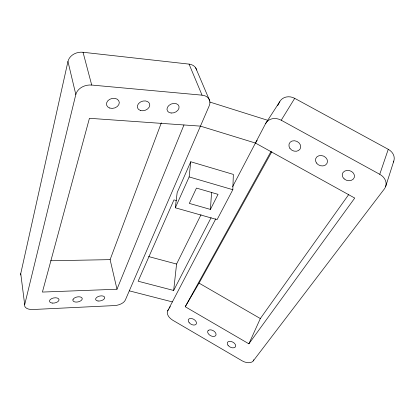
<?xml version="1.0" encoding="UTF-8"?>
<svg xmlns="http://www.w3.org/2000/svg" width="415" height="415" viewBox="0 0 415 415"><rect width="100%" height="100%" fill="white"/><g stroke="black" fill="none" stroke-linecap="round" stroke-linejoin="round"><path stroke-width="0.62" d="M232.82 189.702L233.344 174.409L190.75 161.757L177.163 192.612L175.317 207.791L217.097 219.618L232.82 189.702L189.152 176.92L190.75 161.757M210.421 209.419L218.046 194.35L196.461 188.083L189.302 203.392L210.421 209.419L211.551 192.648M176.442 200.59L173.958 199.88L138.133 281.22L173.667 290.464L176.577 264.044L201.021 214.695M20.755 275.005A9.493 5.322 -8.9 0 1 20.75 273.599L67.951 61.467A12.782 10.38 -9.9 0 1 83.036 52.269L189.064 64.112A11.916 9.078 -24.4 0 1 196.617 70.005M189.064 64.112L202.048 95.165A12.46 8.985 -23.6 0 1 209.212 105.825L125.294 300.128A9.135 4.757 -13.9 0 1 114.556 305.57L32.993 309.512A9.83 5.156 -9.7 0 1 24.687 304.677L75.815 94.511L67.951 61.467M385.66 186.527L393.794 161.103M215.841 218.747L167.66 310.892A8.928 5.54 31.4 0 0 172.739 320.219L242.075 360.806A9.135 5.577 26.6 0 0 253.249 360.92L384.373 188.918A12.725 10.251 13.5 0 0 379.751 174.3L388.258 149.307L294.702 98.339A11.542 10.095 28.9 0 0 279.694 101.789L265.621 123.546L232.633 186.631M270.922 151.636L185.235 306.737L248.881 343.807L354.737 198.064L255.422 143.045L200.44 126.129L89.433 118.296L42.408 292.067L116.983 289.234L110.11 259.64L161.336 122.819M116.983 289.234L183.959 124.967M253.249 360.92L253.762 359.738M175.317 207.791L189.152 176.92M248.881 343.807L260.329 318.544L348.735 194.511M173.667 290.464L211.085 217.693M277.625 105.726L279.694 101.789M185.235 306.737L199.044 283.118L271.846 151.677M167.66 310.892L168.646 309.268M169.304 308.189L170.295 306.566M265.621 123.546A12.16 10.302 29.7 0 1 281.23 120.226L294.702 98.339M255.422 143.045L257.155 140.348M50.713 260.76L110.11 259.64M75.815 94.511A13.405 10.344 -11.4 0 1 91.705 85.054L202.048 95.165M129.304 290.842L172.36 301.902M148.586 256.553L176.577 264.044M209.736 102.017L267.779 120.319M281.23 120.226L379.751 174.3M199.044 283.118L260.329 318.544M195.683 67.821L209.777 100.912M83.036 52.269L91.705 85.054M20.75 273.599L24.687 304.677M388.258 149.307A12.087 10.017 10.9 0 1 393.389 162.078M73.071 299.365L72.869 300.05A4.752 2.506 -11.9 0 0 76.168 302.079L77.366 302.011A4.752 2.506 -11.9 0 0 82.004 299.542L82.217 298.857A4.752 2.506 -11.9 0 0 78.954 296.798L77.745 296.865A4.752 2.506 -11.9 0 0 73.071 299.365M208.128 330.625L207.759 331.263A4.534 2.812 28.9 0 0 209.933 335.258L210.955 335.839A4.534 2.812 28.9 0 0 215.577 335.688L215.95 335.055A4.534 2.812 28.9 0 0 213.787 331.035L212.755 330.449A4.534 2.812 28.9 0 0 208.128 330.625M109.762 108.056A6.521 4.949 -14.4 0 0 119.307 102.562A6.521 4.949 -14.4 0 0 109.55 99.398A6.521 4.949 -14.4 0 0 109.762 108.056M98.033 301.015A4.658 2.449 -13.1 0 0 104.741 297.612A4.658 2.449 -13.1 0 0 97.743 296.746A4.658 2.449 -13.1 0 0 98.033 301.015M189.173 322.704A4.508 2.806 30.3 0 0 196.238 324.037A4.508 2.806 30.3 0 0 191.652 318.523A4.508 2.806 30.3 0 0 189.173 322.704M228.1 345.451A4.565 2.817 27.6 0 0 235.398 346.909A4.565 2.817 27.6 0 0 230.922 341.441A4.565 2.817 27.6 0 0 228.1 345.451M289.898 148.326A6.075 5.089 25.6 0 0 300.102 148.975A6.075 5.089 25.6 0 0 294.401 140.737A6.075 5.089 25.6 0 0 289.898 148.326M140.332 110.437A6.381 4.762 -18.1 0 0 149.789 105.062A6.381 4.762 -18.1 0 0 140.519 101.981A6.381 4.762 -18.1 0 0 140.332 110.437M171.151 113.025A6.261 4.575 -21.1 0 0 178.979 106.261A6.261 4.575 -21.1 0 0 168.983 105.384A6.261 4.575 -21.1 0 0 171.151 113.025M52.243 303.075A4.85 2.563 -10.7 0 0 59.029 299.578A4.85 2.563 -10.7 0 0 51.496 298.696A4.85 2.563 -10.7 0 0 52.243 303.075M316.406 162.96A6.142 5.089 20.9 0 0 326.823 163.707A6.142 5.089 20.9 0 0 321.226 155.511A6.142 5.089 20.9 0 0 316.406 162.96M344.113 178.855A6.23 5.073 16.8 0 0 354.332 177.355A6.23 5.073 16.8 0 0 346.665 170.441A6.23 5.073 16.8 0 0 344.113 178.855"/></g></svg>
